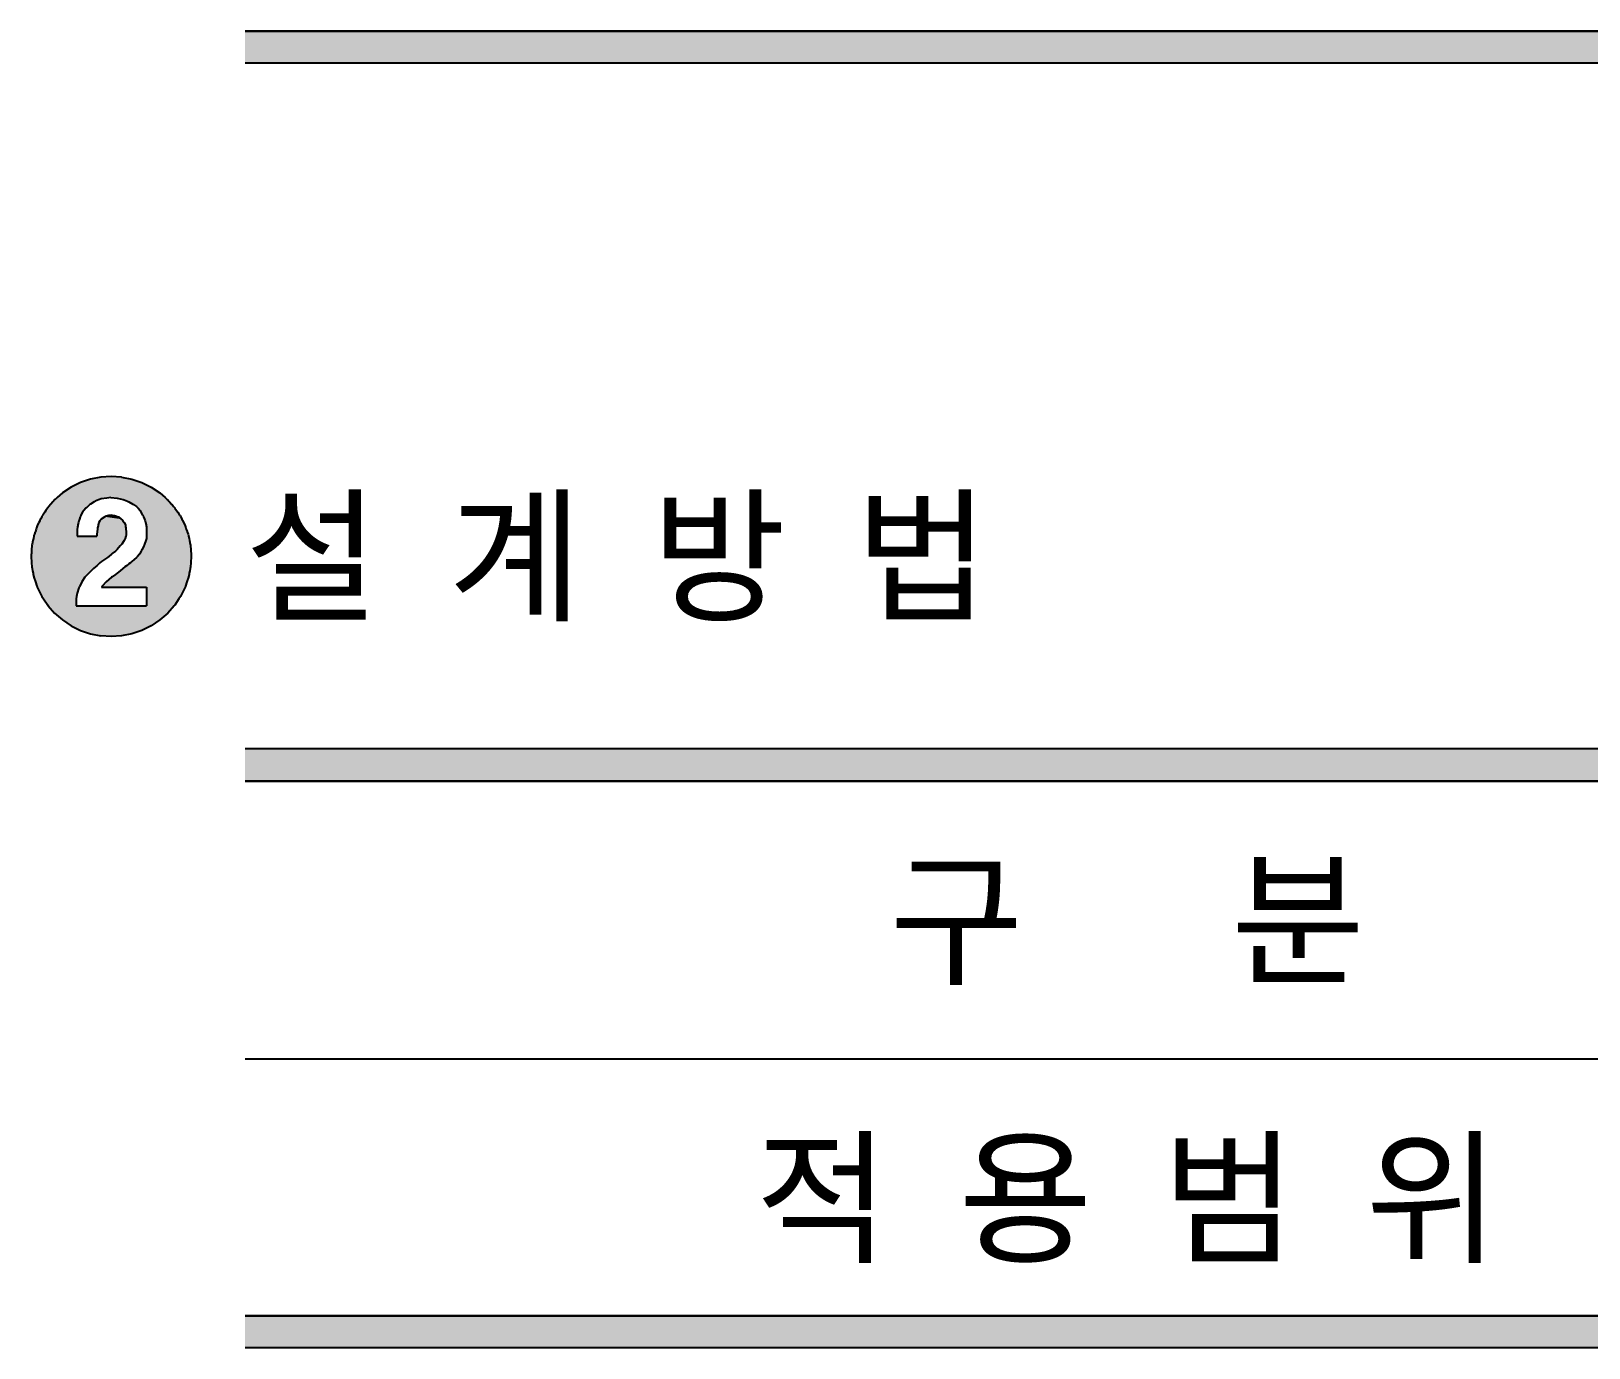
# Model space of a CAD drawing. Extents: x 2558 to 85222, y -662 to 28852.
# Drawn here: x 3446 to 7425, y 20330 to 23694 of the extents above; entities that cross this region are included whole.
import ezdxf
from ezdxf.enums import TextEntityAlignment as Align

# ---------------------------------------------------------------- set-up
doc = ezdxf.new("R2010")
doc.units = 0
doc.header["$MEASUREMENT"] = 0
doc.layers.get('0').update_dxf_attribs({"linetype": 'CONTINUOUS'})
doc.layers.get('DEFPOINTS').update_dxf_attribs({"linetype": 'CONTINUOUS'})
doc.layers.add('DLINE', color=1, linetype='CONTINUOUS')
doc.layers.add('TEXT', color=7, linetype='CONTINUOUS')
doc.styles.add('TEXT', font='DotumChe.ttf')

# ---------------------------------------------------------------- blocks, each defined once
blk = doc.blocks.new('RCSTD1_DESIGN')
for p, q in [((17196.435692, 17344.416332), (618.369406, 17344.416332)), ((17196.435692, 17262.44859), (618.369406, 17262.44859))]:
    blk.add_line(p, q)
at = {"color": 1}
for points in [[(618.369406, 17344.416332), (618.369406, 17262.44859), (17196.435692, 17344.416332), (17196.435692, 17262.44859)], [(618.369406, 15510.615998), (618.369406, 15428.648256), (17196.435692, 15510.615998), (17196.435692, 15428.648256)], [(618.369406, 14062.519224), (618.369406, 13980.551482), (17196.435692, 14062.519224), (17196.435692, 13980.551482)]]:
    blk.add_solid(points, dxfattribs=at)
at = {"layer": 'DEFPOINTS'}
for p, q in [((618.369406, 17344.416332), (17196.435692, 17344.416332)), ((17196.435692, 17262.44859), (618.369406, 17262.44859))]:
    blk.add_line(p, q, dxfattribs=at)
at = {"layer": 'DLINE', "color": 1, "linetype": 'CONTINUOUS'}
for p, q in [((223.499575, 16199.967674), (198.167591, 16191.368624)), ((249.737242, 16205.18667), (223.499575, 16199.967674)), ((276.431658, 16206.936315), (249.737242, 16205.18667)), ((303.126075, 16205.18667), (276.431658, 16206.936315)), ((303.126075, 16205.18667), (329.363742, 16199.967674)), ((329.363742, 16199.967674), (354.695726, 16191.368624)), ((151.931506, 16164.674208), (138.257101, 16152.682077)), ((174.174726, 16179.536652), (151.931506, 16164.674208)), ((198.167591, 16191.368624), (174.174726, 16179.536652)), ((354.695726, 16191.368624), (378.688591, 16179.536652)), ((378.688591, 16179.536652), (400.931811, 16164.674208)), ((400.931811, 16164.674208), (414.606216, 16152.682077)), ((109.5512, 16119.995262), (106.572932, 16115.53797)), ((113.522223, 16125.93832), (109.5512, 16119.995262)), ((114.1799, 16126.922603), (113.522223, 16125.93832)), ((117.225648, 16130.395612), (114.1799, 16126.922603)), ((121.134589, 16134.852905), (117.225648, 16130.395612)), ((122.437569, 16136.33867), (121.134589, 16134.852905)), ((127.649491, 16142.281727), (122.437569, 16136.33867)), ((128.952471, 16143.767491), (127.649491, 16142.281727)), ((131.818517, 16147.035591), (128.952471, 16143.767491)), ((133.174532, 16148.224784), (131.818517, 16147.035591)), ((134.868722, 16149.710548), (133.174532, 16148.224784)), ((136.562911, 16151.196312), (134.868722, 16149.710548)), ((138.257101, 16152.682077), (136.562911, 16151.196312)), ((206.706864, 16119.995262), (202.886327, 16115.53797)), ((211.800912, 16125.93832), (206.706864, 16119.995262)), ((212.949243, 16126.922603), (211.800912, 16125.93832)), ((217.001087, 16130.395612), (212.949243, 16126.922603)), ((222.201262, 16134.852905), (217.001087, 16130.395612)), ((223.687027, 16136.33867), (222.201262, 16134.852905)), ((233.195918, 16142.281727), (223.687027, 16136.33867)), ((235.573141, 16143.767491), (233.195918, 16142.281727)), ((243.74339, 16147.035591), (235.573141, 16143.767491)), ((246.716373, 16148.224784), (243.74339, 16147.035591)), ((250.430784, 16149.710548), (246.716373, 16148.224784)), ((265.288426, 16151.196312), (250.430784, 16149.710548)), ((275.688776, 16152.682077), (265.288426, 16151.196312)), ((275.688776, 16152.682077), (292.032183, 16151.196312)), ((292.032183, 16151.196312), (299.461005, 16149.710548)), ((299.461005, 16149.710548), (306.889826, 16148.224784)), ((306.889826, 16148.224784), (309.862809, 16147.035591)), ((309.862809, 16147.035591), (318.033058, 16143.767491)), ((318.033058, 16143.767491), (321.747469, 16142.281727)), ((321.747469, 16142.281727), (331.25636, 16136.33867)), ((331.25636, 16136.33867), (333.633583, 16134.852905)), ((333.633583, 16134.852905), (341.062404, 16130.395612)), ((341.062404, 16130.395612), (344.03927, 16126.922603)), ((344.03927, 16126.922603), (344.882941, 16125.93832)), ((344.882941, 16125.93832), (349.97699, 16119.995262)), ((349.97699, 16119.995262), (352.453264, 16115.53797)), ((414.606216, 16152.682077), (416.300406, 16151.196312)), ((416.300406, 16151.196312), (417.994595, 16149.710548)), ((417.994595, 16149.710548), (419.688785, 16148.224784)), ((419.688785, 16148.224784), (421.044799, 16147.035591)), ((421.044799, 16147.035591), (423.910846, 16143.767491)), ((423.910846, 16143.767491), (425.213826, 16142.281727)), ((425.213826, 16142.281727), (430.425747, 16136.33867)), ((430.425747, 16136.33867), (431.728728, 16134.852905)), ((431.728728, 16134.852905), (435.637669, 16130.395612)), ((435.637669, 16130.395612), (438.683417, 16126.922603)), ((438.683417, 16126.922603), (439.341093, 16125.93832)), ((439.341093, 16125.93832), (443.312117, 16119.995262)), ((443.312117, 16119.995262), (446.290385, 16115.53797)), ((86.707233, 16078.393863), (85.698535, 16075.422334)), ((87.485484, 16080.686518), (86.707233, 16078.393863)), ((88.552966, 16082.851156), (87.485484, 16080.686518)), ((91.483757, 16088.794213), (88.552966, 16082.851156)), ((93.681851, 16093.251506), (91.483757, 16088.794213)), ((94.414548, 16094.73727), (93.681851, 16093.251506)), ((95.879944, 16097.708798), (94.414548, 16094.73727)), ((98.810736, 16103.651855), (95.879944, 16097.708798)), ((99.317456, 16104.679382), (98.810736, 16103.651855)), ((99.62364, 16105.13762), (99.317456, 16104.679382)), ((100.616396, 16106.623384), (99.62364, 16105.13762)), ((101.609152, 16108.109148), (100.616396, 16106.623384)), ((106.572932, 16115.53797), (101.609152, 16108.109148)), ((190.595004, 16078.393863), (190.054726, 16075.422334)), ((191.011851, 16080.686518), (190.595004, 16078.393863)), ((191.405421, 16082.851156), (191.011851, 16080.686518)), ((192.485977, 16088.794213), (191.405421, 16082.851156)), ((193.823165, 16093.251506), (192.485977, 16088.794213)), ((194.268894, 16094.73727), (193.823165, 16093.251506)), ((195.160353, 16097.708798), (194.268894, 16094.73727)), ((196.94327, 16103.651855), (195.160353, 16097.708798)), ((197.457033, 16104.679382), (196.94327, 16103.651855)), ((197.686152, 16105.13762), (197.457033, 16104.679382)), ((198.429034, 16106.623384), (197.686152, 16105.13762)), ((199.171916, 16108.109148), (198.429034, 16106.623384)), ((202.886327, 16115.53797), (199.171916, 16108.109148)), ((242.176538, 16078.393863), (241.516198, 16075.422334)), ((242.686016, 16080.686518), (242.176538, 16078.393863)), ((243.167047, 16082.851156), (242.686016, 16080.686518)), ((244.487727, 16088.794213), (243.167047, 16082.851156)), ((247.459255, 16093.251506), (244.487727, 16088.794213)), ((248.449765, 16094.73727), (247.459255, 16093.251506)), ((250.430784, 16097.708798), (248.449765, 16094.73727)), ((259.939675, 16103.651855), (250.430784, 16097.708798)), ((261.583718, 16104.679382), (259.939675, 16103.651855)), ((262.316898, 16105.13762), (261.583718, 16104.679382)), ((269.745719, 16106.623384), (262.316898, 16105.13762)), ((277.174541, 16108.109148), (269.745719, 16106.623384)), ((277.174541, 16108.109148), (280.146069, 16108.109148)), ((280.146069, 16108.109148), (285.098617, 16106.623384)), ((285.098617, 16106.623384), (290.051164, 16105.13762)), ((290.051164, 16105.13762), (291.578622, 16104.679382)), ((291.578622, 16104.679382), (295.003712, 16103.651855)), ((295.003712, 16103.651855), (301.937278, 16097.708798)), ((301.937278, 16097.708798), (305.404062, 16094.73727)), ((305.404062, 16094.73727), (306.332664, 16093.251506)), ((306.332664, 16093.251506), (309.118472, 16088.794213)), ((309.118472, 16088.794213), (312.832883, 16082.851156)), ((312.832883, 16082.851156), (313.029668, 16080.686518)), ((313.029668, 16080.686518), (313.238092, 16078.393863)), ((313.238092, 16078.393863), (313.508231, 16075.422334)), ((352.453264, 16115.53797), (356.580387, 16108.109148)), ((356.580387, 16108.109148), (357.405811, 16106.623384)), ((357.405811, 16106.623384), (358.066151, 16105.13762)), ((358.066151, 16105.13762), (358.269812, 16104.679382)), ((358.269812, 16104.679382), (358.726491, 16103.651855)), ((358.726491, 16103.651855), (361.367849, 16097.708798)), ((361.367849, 16097.708798), (362.688529, 16094.73727)), ((362.688529, 16094.73727), (363.348868, 16093.251506)), ((363.348868, 16093.251506), (364.240327, 16088.794213)), ((364.240327, 16088.794213), (365.428938, 16082.851156)), ((365.428938, 16082.851156), (365.861866, 16080.686518)), ((365.861866, 16080.686518), (366.320397, 16078.393863)), ((366.320397, 16078.393863), (366.320397, 16075.422334)), ((446.290385, 16115.53797), (451.254165, 16108.109148)), ((451.254165, 16108.109148), (452.246921, 16106.623384)), ((452.246921, 16106.623384), (453.239677, 16105.13762)), ((453.239677, 16105.13762), (453.545861, 16104.679382)), ((453.545861, 16104.679382), (454.052581, 16103.651855)), ((454.052581, 16103.651855), (456.983373, 16097.708798)), ((456.983373, 16097.708798), (458.448768, 16094.73727)), ((458.448768, 16094.73727), (459.181466, 16093.251506)), ((459.181466, 16093.251506), (461.37956, 16088.794213)), ((461.37956, 16088.794213), (464.310351, 16082.851156)), ((464.310351, 16082.851156), (465.377833, 16080.686518)), ((465.377833, 16080.686518), (466.156084, 16078.393863)), ((466.156084, 16078.393863), (467.164782, 16075.422334)), ((76.376356, 16042.73552), (74.603135, 16033.820935)), ((77.558504, 16048.678577), (76.376356, 16042.73552)), ((78.740652, 16054.621634), (77.558504, 16048.678577)), ((78.886434, 16055.354533), (78.740652, 16054.621634)), ((79.141998, 16056.107399), (78.886434, 16055.354533)), ((80.150696, 16059.078927), (79.141998, 16056.107399)), ((82.168092, 16065.021984), (80.150696, 16059.078927)), ((82.672441, 16066.507749), (82.168092, 16065.021984)), ((84.689837, 16072.450806), (82.672441, 16066.507749)), ((85.698535, 16075.422334), (84.689837, 16072.450806)), ((190.054726, 16075.422334), (189.514448, 16072.450806)), ((189.514448, 16072.450806), (189.514448, 16066.507749)), ((189.514448, 16066.507749), (189.514448, 16065.021984)), ((189.514448, 16065.021984), (189.514448, 16059.078927)), ((189.514448, 16059.078927), (189.514448, 16056.107399)), ((189.514448, 16056.107399), (189.514448, 16055.354533)), ((189.514448, 16055.354533), (189.514448, 16054.621634)), ((189.514448, 16054.621634), (240.030434, 16054.621634)), ((240.570712, 16065.021984), (240.030434, 16059.078927)), ((240.030434, 16059.078927), (240.030434, 16056.107399)), ((240.030434, 16056.107399), (240.030434, 16055.354533)), ((240.030434, 16055.354533), (240.030434, 16054.621634)), ((240.705781, 16066.507749), (240.570712, 16065.021984)), ((241.246059, 16072.450806), (240.705781, 16066.507749)), ((241.516198, 16075.422334), (241.246059, 16072.450806)), ((309.861355, 16042.73552), (303.175415, 16033.820935)), ((311.842374, 16048.678577), (309.861355, 16042.73552)), ((313.823393, 16054.621634), (311.842374, 16048.678577)), ((313.508231, 16075.422334), (313.77837, 16072.450806)), ((313.77837, 16072.450806), (314.318647, 16066.507749)), ((314.067692, 16055.354533), (313.823393, 16054.621634)), ((314.318647, 16056.107399), (314.067692, 16055.354533)), ((314.318647, 16066.507749), (314.318647, 16065.021984)), ((314.318647, 16065.021984), (314.318647, 16059.078927)), ((314.318647, 16059.078927), (314.318647, 16056.107399)), ((364.53748, 16042.73552), (361.863104, 16033.820935)), ((366.320397, 16048.678577), (364.53748, 16042.73552)), ((366.320397, 16075.422334), (366.320397, 16072.450806)), ((366.320397, 16072.450806), (366.320397, 16066.507749)), ((366.320397, 16066.507749), (366.320397, 16065.021984)), ((366.320397, 16065.021984), (366.320397, 16059.078927)), ((366.320397, 16059.078927), (366.320397, 16056.107399)), ((366.320397, 16056.107399), (366.320397, 16055.354533)), ((366.320397, 16055.354533), (366.320397, 16054.621634)), ((366.320397, 16054.621634), (366.320397, 16048.678577)), ((467.164782, 16075.422334), (468.17348, 16072.450806)), ((468.17348, 16072.450806), (470.190876, 16066.507749)), ((470.190876, 16066.507749), (470.695225, 16065.021984)), ((470.695225, 16065.021984), (472.712621, 16059.078927)), ((472.712621, 16059.078927), (473.721319, 16056.107399)), ((473.721319, 16056.107399), (473.976883, 16055.354533)), ((473.976883, 16055.354533), (474.122665, 16054.621634)), ((474.122665, 16054.621634), (475.304813, 16048.678577)), ((475.304813, 16048.678577), (476.48696, 16042.73552)), ((476.48696, 16042.73552), (478.260182, 16033.820935)), ((72.320262, 16008.562942), (71.917793, 16002.42245)), ((71.917793, 16002.42245), (72.099617, 15999.648356)), ((72.099617, 15999.648356), (72.781292, 15989.248006)), ((72.417644, 16010.048706), (72.320262, 16008.562942)), ((72.807173, 16015.991763), (72.417644, 16010.048706)), ((72.904555, 16017.477528), (72.807173, 16015.991763)), ((73.099319, 16020.449056), (72.904555, 16017.477528)), ((73.667438, 16029.116866), (73.099319, 16020.449056)), ((74.012061, 16030.849406), (73.667438, 16029.116866)), ((74.603135, 16033.820935), (74.012061, 16030.849406)), ((266.774191, 15999.648356), (251.751463, 15989.248006)), ((269.944583, 16002.42245), (266.774191, 15999.648356)), ((276.962289, 16008.562942), (269.944583, 16002.42245)), ((278.660305, 16010.048706), (276.962289, 16008.562942)), ((287.57489, 16015.991763), (278.660305, 16010.048706)), ((289.060655, 16017.477528), (287.57489, 16015.991763)), ((291.702013, 16020.449056), (289.060655, 16017.477528)), ((299.406733, 16029.116866), (291.702013, 16020.449056)), ((300.946769, 16030.849406), (299.406733, 16029.116866)), ((303.175415, 16033.820935), (300.946769, 16030.849406)), ((341.062404, 15999.648356), (329.17629, 15989.248006)), ((343.374149, 16002.42245), (341.062404, 15999.648356)), ((348.491226, 16008.562942), (343.374149, 16002.42245)), ((349.419828, 16010.048706), (348.491226, 16008.562942)), ((353.134239, 16015.991763), (349.419828, 16010.048706)), ((354.062842, 16017.477528), (353.134239, 16015.991763)), ((355.920047, 16020.449056), (354.062842, 16017.477528)), ((359.772407, 16029.116866), (355.920047, 16020.449056)), ((360.542425, 16030.849406), (359.772407, 16029.116866)), ((361.863104, 16033.820935), (360.542425, 16030.849406)), ((478.260182, 16033.820935), (478.851256, 16030.849406)), ((478.851256, 16030.849406), (479.195879, 16029.116866)), ((479.195879, 16029.116866), (479.763997, 16020.449056)), ((479.763997, 16020.449056), (479.958762, 16017.477528)), ((479.958762, 16017.477528), (480.056144, 16015.991763)), ((480.056144, 16015.991763), (480.445672, 16010.048706)), ((480.7637, 15999.648356), (480.082025, 15989.248006)), ((480.445672, 16010.048706), (480.543055, 16008.562942)), ((480.543055, 16008.562942), (480.945524, 16002.42245)), ((480.945524, 16002.42245), (480.7637, 15999.648356)), ((72.781292, 15989.248006), (72.976056, 15986.276478)), ((72.976056, 15986.276478), (73.17082, 15983.304949)), ((73.17082, 15983.304949), (73.462967, 15978.847656)), ((73.462967, 15978.847656), (73.657731, 15975.876128)), ((73.657731, 15975.876128), (73.667438, 15975.728034)), ((73.667438, 15975.728034), (74.524591, 15971.418835)), ((74.524591, 15971.418835), (75.706738, 15965.475778)), ((75.706738, 15965.475778), (76.888886, 15959.532721)), ((76.888886, 15959.532721), (77.479959, 15956.561192)), ((219.229734, 15959.532721), (216.258205, 15956.561192)), ((225.172791, 15965.475778), (219.229734, 15959.532721)), ((231.115848, 15971.418835), (225.172791, 15965.475778)), ((235.963696, 15975.728034), (231.115848, 15971.418835)), ((236.130302, 15975.876128), (235.963696, 15975.728034)), ((239.473272, 15978.847656), (236.130302, 15975.876128)), ((244.487727, 15983.304949), (239.473272, 15978.847656)), ((247.459255, 15986.276478), (244.487727, 15983.304949)), ((251.751463, 15989.248006), (247.459255, 15986.276478)), ((291.536929, 15959.532721), (287.57489, 15956.561192)), ((299.461005, 15965.475778), (291.536929, 15959.532721)), ((306.25307, 15971.418835), (299.461005, 15965.475778)), ((311.177868, 15975.728034), (306.25307, 15971.418835)), ((311.347119, 15975.876128), (311.177868, 15975.728034)), ((315.804412, 15978.847656), (311.347119, 15975.876128)), ((321.535217, 15983.304949), (315.804412, 15978.847656)), ((325.355753, 15986.276478), (321.535217, 15983.304949)), ((329.17629, 15989.248006), (325.355753, 15986.276478)), ((475.974431, 15959.532721), (475.383357, 15956.561192)), ((477.156579, 15965.475778), (475.974431, 15959.532721)), ((478.338726, 15971.418835), (477.156579, 15965.475778)), ((479.195879, 15975.728034), (478.338726, 15971.418835)), ((479.205586, 15975.876128), (479.195879, 15975.728034)), ((479.40035, 15978.847656), (479.205586, 15975.876128)), ((479.692497, 15983.304949), (479.40035, 15978.847656)), ((479.887261, 15986.276478), (479.692497, 15983.304949)), ((480.082025, 15989.248006), (479.887261, 15986.276478)), ((77.479959, 15956.561192), (78.662107, 15950.618135)), ((78.662107, 15950.618135), (78.886434, 15949.490366)), ((78.886434, 15949.490366), (79.007957, 15949.132371)), ((79.007957, 15949.132371), (83.042749, 15937.246257)), ((83.042749, 15937.246257), (86.573192, 15926.845907)), ((86.573192, 15926.845907), (87.077541, 15925.360143)), ((87.077541, 15925.360143), (87.485484, 15924.158382)), ((87.485484, 15924.158382), (87.625539, 15923.874378)), ((87.625539, 15923.874378), (88.358237, 15922.388614)), ((88.358237, 15922.388614), (94.952518, 15909.016735)), ((193.971741, 15922.388614), (189.514448, 15909.016735)), ((194.714623, 15923.874378), (193.971741, 15922.388614)), ((194.856625, 15924.158382), (194.714623, 15923.874378)), ((195.457505, 15925.360143), (194.856625, 15924.158382)), ((196.200388, 15926.845907), (195.457505, 15925.360143)), ((201.400563, 15937.246257), (196.200388, 15926.845907)), ((208.829384, 15949.132371), (201.400563, 15937.246257)), ((209.187379, 15949.490366), (208.829384, 15949.132371)), ((210.315148, 15950.618135), (209.187379, 15949.490366)), ((216.258205, 15956.561192), (210.315148, 15950.618135)), ((252.05855, 15924.158382), (251.916548, 15923.874378)), ((251.916548, 15923.874378), (366.320397, 15923.874378)), ((252.65943, 15925.360143), (252.05855, 15924.158382)), ((253.402312, 15926.845907), (252.65943, 15925.360143)), ((263.802662, 15937.246257), (253.402312, 15926.845907)), ((277.009456, 15949.132371), (263.802662, 15937.246257)), ((277.407228, 15949.490366), (277.009456, 15949.132371)), ((278.660305, 15950.618135), (277.407228, 15949.490366)), ((287.57489, 15956.561192), (278.660305, 15950.618135)), ((366.320397, 15923.874378), (366.320397, 15922.388614)), ((366.320397, 15922.388614), (366.320397, 15909.016735)), ((464.50508, 15922.388614), (457.910799, 15909.016735)), ((465.237778, 15923.874378), (464.50508, 15922.388614)), ((465.377833, 15924.158382), (465.237778, 15923.874378)), ((465.785775, 15925.360143), (465.377833, 15924.158382)), ((466.290124, 15926.845907), (465.785775, 15925.360143)), ((469.820568, 15937.246257), (466.290124, 15926.845907)), ((473.85536, 15949.132371), (469.820568, 15937.246257)), ((473.976883, 15949.490366), (473.85536, 15949.132371)), ((474.20121, 15950.618135), (473.976883, 15949.490366)), ((475.383357, 15956.561192), (474.20121, 15950.618135)), ((94.952518, 15909.016735), (99.317456, 15900.165517)), ((99.317456, 15900.165517), (103.33082, 15894.159093)), ((103.33082, 15894.159093), (114.1799, 15877.922297)), ((114.1799, 15877.922297), (115.576376, 15876.329921)), ((187.744205, 15900.165517), (186.54292, 15894.159093)), ((186.54292, 15894.159093), (186.54292, 15877.922297)), ((186.54292, 15877.922297), (186.54292, 15876.329921)), ((189.514448, 15909.016735), (187.744205, 15900.165517)), ((366.320397, 15909.016735), (366.320397, 15900.165517)), ((366.320397, 15900.165517), (366.320397, 15894.159093)), ((366.320397, 15894.159093), (366.320397, 15877.922297)), ((366.320397, 15877.922297), (366.320397, 15876.329921)), ((438.683417, 15877.922297), (437.286941, 15876.329921)), ((449.532497, 15894.159093), (438.683417, 15877.922297)), ((453.545861, 15900.165517), (449.532497, 15894.159093)), ((457.910799, 15909.016735), (453.545861, 15900.165517)), ((115.576376, 15876.329921), (131.818517, 15857.809309)), ((131.818517, 15857.809309), (151.931506, 15840.170692)), ((151.931506, 15840.170692), (174.174726, 15825.308247)), ((186.54292, 15876.329921), (366.320397, 15876.329921)), ((400.931811, 15840.170692), (378.688591, 15825.308247)), ((421.044799, 15857.809309), (400.931811, 15840.170692)), ((437.286941, 15876.329921), (421.044799, 15857.809309)), ((174.174726, 15825.308247), (198.167591, 15813.476275)), ((198.167591, 15813.476275), (223.499575, 15804.877225)), ((223.499575, 15804.877225), (249.737242, 15799.658229)), ((276.431658, 15797.908584), (249.737242, 15799.658229)), ((303.126075, 15799.658229), (276.431658, 15797.908584)), ((329.363742, 15804.877225), (303.126075, 15799.658229)), ((354.695726, 15813.476275), (329.363742, 15804.877225)), ((378.688591, 15825.308247), (354.695726, 15813.476275))]:
    blk.add_line(p, q, dxfattribs=at)
at = {"layer": 'DLINE', "color": 7, "linetype": 'CONTINUOUS'}
for p, q in [((17196.435692, 15510.615998), (618.369406, 15510.615998)), ((17196.435692, 15510.615998), (618.369406, 15510.615998)), ((618.369406, 15428.648256), (17196.435692, 15428.648256)), ((17196.435692, 15428.648256), (618.369406, 15428.648256)), ((17196.435692, 14718.261159), (618.369406, 14718.261159)), ((618.369406, 14062.519224), (17196.435692, 14062.519224)), ((17196.435692, 14062.519224), (618.369406, 14062.519224)), ((17196.435692, 13980.551482), (618.369406, 13980.551482)), ((17196.435692, 13980.551482), (618.369406, 13980.551482))]:
    blk.add_line(p, q, dxfattribs=at)
at = {"layer": 'DLINE', "color": 1, "linetype": 'CONTINUOUS'}
for points in [[(223.499575, 16199.967674), (198.167591, 16191.368624), (354.695726, 16191.368624)], [(249.737242, 16205.18667), (223.499575, 16199.967674), (329.363742, 16199.967674)], [(276.431658, 16206.936315), (249.737242, 16205.18667), (303.126075, 16205.18667)], [(151.931506, 16164.674208), (138.257101, 16152.682077), (414.606216, 16152.682077)], [(174.174726, 16179.536652), (151.931506, 16164.674208), (400.931811, 16164.674208)], [(198.167591, 16191.368624), (174.174726, 16179.536652), (378.688591, 16179.536652)], [(109.5512, 16119.995262), (106.572932, 16115.53797), (202.886327, 16115.53797)], [(113.522223, 16125.93832), (109.5512, 16119.995262), (206.706864, 16119.995262)], [(114.1799, 16126.922603), (113.522223, 16125.93832), (211.800912, 16125.93832)], [(117.225648, 16130.395612), (114.1799, 16126.922603), (212.949243, 16126.922603)], [(121.134589, 16134.852905), (117.225648, 16130.395612), (217.001087, 16130.395612)], [(122.437569, 16136.33867), (121.134589, 16134.852905), (222.201262, 16134.852905)], [(127.649491, 16142.281727), (122.437569, 16136.33867), (223.687027, 16136.33867)], [(128.952471, 16143.767491), (127.649491, 16142.281727), (233.195918, 16142.281727)], [(131.818517, 16147.035591), (128.952471, 16143.767491), (235.573141, 16143.767491)], [(133.174532, 16148.224784), (131.818517, 16147.035591), (243.74339, 16147.035591)], [(134.868722, 16149.710548), (133.174532, 16148.224784), (246.716373, 16148.224784)], [(136.562911, 16151.196312), (134.868722, 16149.710548), (250.430784, 16149.710548)], [(138.257101, 16152.682077), (136.562911, 16151.196312), (265.288426, 16151.196312)], [(275.688776, 16152.682077), (292.032183, 16151.196312), (416.300406, 16151.196312)], [(292.032183, 16151.196312), (299.461005, 16149.710548), (417.994595, 16149.710548)], [(299.461005, 16149.710548), (306.889826, 16148.224784), (419.688785, 16148.224784)], [(306.889826, 16148.224784), (309.862809, 16147.035591), (421.044799, 16147.035591)], [(309.862809, 16147.035591), (318.033058, 16143.767491), (423.910846, 16143.767491)], [(318.033058, 16143.767491), (321.747469, 16142.281727), (425.213826, 16142.281727)], [(321.747469, 16142.281727), (331.25636, 16136.33867), (430.425747, 16136.33867)], [(331.25636, 16136.33867), (333.633583, 16134.852905), (431.728728, 16134.852905)], [(333.633583, 16134.852905), (341.062404, 16130.395612), (435.637669, 16130.395612)], [(341.062404, 16130.395612), (344.03927, 16126.922603), (438.683417, 16126.922603)], [(344.03927, 16126.922603), (344.882941, 16125.93832), (439.341093, 16125.93832)], [(344.882941, 16125.93832), (349.97699, 16119.995262), (443.312117, 16119.995262)], [(349.97699, 16119.995262), (352.453264, 16115.53797), (446.290385, 16115.53797)], [(86.707233, 16078.393863), (85.698535, 16075.422334), (190.054726, 16075.422334)], [(87.485484, 16080.686518), (86.707233, 16078.393863), (190.595004, 16078.393863)], [(88.552966, 16082.851156), (87.485484, 16080.686518), (191.011851, 16080.686518)], [(91.483757, 16088.794213), (88.552966, 16082.851156), (191.405421, 16082.851156)], [(93.681851, 16093.251506), (91.483757, 16088.794213), (192.485977, 16088.794213)], [(94.414548, 16094.73727), (93.681851, 16093.251506), (193.823165, 16093.251506)], [(95.879944, 16097.708798), (94.414548, 16094.73727), (194.268894, 16094.73727)], [(98.810736, 16103.651855), (95.879944, 16097.708798), (195.160353, 16097.708798)], [(99.317456, 16104.679382), (98.810736, 16103.651855), (196.94327, 16103.651855)], [(99.62364, 16105.13762), (99.317456, 16104.679382), (197.457033, 16104.679382)], [(100.616396, 16106.623384), (99.62364, 16105.13762), (197.686152, 16105.13762)], [(101.609152, 16108.109148), (100.616396, 16106.623384), (198.429034, 16106.623384)], [(106.572932, 16115.53797), (101.609152, 16108.109148), (199.171916, 16108.109148)], [(242.176538, 16078.393863), (241.516198, 16075.422334), (313.508231, 16075.422334)], [(242.686016, 16080.686518), (242.176538, 16078.393863), (313.238092, 16078.393863)], [(243.167047, 16082.851156), (242.686016, 16080.686518), (313.029668, 16080.686518)], [(244.487727, 16088.794213), (243.167047, 16082.851156), (312.832883, 16082.851156)], [(247.459255, 16093.251506), (244.487727, 16088.794213), (309.118472, 16088.794213)], [(248.449765, 16094.73727), (247.459255, 16093.251506), (306.332664, 16093.251506)], [(250.430784, 16097.708798), (248.449765, 16094.73727), (305.404062, 16094.73727)], [(259.939675, 16103.651855), (250.430784, 16097.708798), (301.937278, 16097.708798)], [(261.583718, 16104.679382), (259.939675, 16103.651855), (295.003712, 16103.651855)], [(262.316898, 16105.13762), (261.583718, 16104.679382), (291.578622, 16104.679382)], [(269.745719, 16106.623384), (262.316898, 16105.13762), (290.051164, 16105.13762)], [(277.174541, 16108.109148), (269.745719, 16106.623384), (285.098617, 16106.623384)], [(277.174541, 16108.109148), (277.174541, 16108.109148), (280.146069, 16108.109148)], [(352.453264, 16115.53797), (356.580387, 16108.109148), (451.254165, 16108.109148)], [(356.580387, 16108.109148), (357.405811, 16106.623384), (452.246921, 16106.623384)], [(357.405811, 16106.623384), (358.066151, 16105.13762), (453.239677, 16105.13762)], [(358.066151, 16105.13762), (358.269812, 16104.679382), (453.545861, 16104.679382)], [(358.269812, 16104.679382), (358.726491, 16103.651855), (454.052581, 16103.651855)], [(358.726491, 16103.651855), (361.367849, 16097.708798), (456.983373, 16097.708798)], [(361.367849, 16097.708798), (362.688529, 16094.73727), (458.448768, 16094.73727)], [(362.688529, 16094.73727), (363.348868, 16093.251506), (459.181466, 16093.251506)], [(363.348868, 16093.251506), (364.240327, 16088.794213), (461.37956, 16088.794213)], [(364.240327, 16088.794213), (365.428938, 16082.851156), (464.310351, 16082.851156)], [(365.428938, 16082.851156), (365.861866, 16080.686518), (465.377833, 16080.686518)], [(365.861866, 16080.686518), (366.320397, 16078.393863), (466.156084, 16078.393863)], [(366.320397, 16078.393863), (366.320397, 16075.422334), (467.164782, 16075.422334)], [(76.376356, 16042.73552), (74.603135, 16033.820935), (303.175415, 16033.820935)], [(77.558504, 16048.678577), (76.376356, 16042.73552), (309.861355, 16042.73552)], [(78.740652, 16054.621634), (77.558504, 16048.678577), (311.842374, 16048.678577)], [(78.886434, 16055.354533), (78.740652, 16054.621634), (189.514448, 16054.621634)], [(79.141998, 16056.107399), (78.886434, 16055.354533), (189.514448, 16055.354533)], [(80.150696, 16059.078927), (79.141998, 16056.107399), (189.514448, 16056.107399)], [(82.168092, 16065.021984), (80.150696, 16059.078927), (189.514448, 16059.078927)], [(82.672441, 16066.507749), (82.168092, 16065.021984), (189.514448, 16065.021984)], [(84.689837, 16072.450806), (82.672441, 16066.507749), (189.514448, 16066.507749)], [(85.698535, 16075.422334), (84.689837, 16072.450806), (189.514448, 16072.450806)], [(189.514448, 16054.621634), (189.514448, 16054.621634), (240.030434, 16054.621634)], [(240.570712, 16065.021984), (240.030434, 16059.078927), (314.318647, 16059.078927)], [(240.030434, 16059.078927), (240.030434, 16056.107399), (314.318647, 16056.107399)], [(240.030434, 16056.107399), (240.030434, 16055.354533), (314.067692, 16055.354533)], [(240.030434, 16055.354533), (240.030434, 16054.621634), (313.823393, 16054.621634)], [(240.705781, 16066.507749), (240.570712, 16065.021984), (314.318647, 16065.021984)], [(241.246059, 16072.450806), (240.705781, 16066.507749), (314.318647, 16066.507749)], [(241.516198, 16075.422334), (241.246059, 16072.450806), (313.77837, 16072.450806)], [(364.53748, 16042.73552), (361.863104, 16033.820935), (478.260182, 16033.820935)], [(366.320397, 16048.678577), (364.53748, 16042.73552), (476.48696, 16042.73552)], [(366.320397, 16075.422334), (366.320397, 16072.450806), (468.17348, 16072.450806)], [(366.320397, 16072.450806), (366.320397, 16066.507749), (470.190876, 16066.507749)], [(366.320397, 16066.507749), (366.320397, 16065.021984), (470.695225, 16065.021984)], [(366.320397, 16065.021984), (366.320397, 16059.078927), (472.712621, 16059.078927)], [(366.320397, 16059.078927), (366.320397, 16056.107399), (473.721319, 16056.107399)], [(366.320397, 16056.107399), (366.320397, 16055.354533), (473.976883, 16055.354533)], [(366.320397, 16055.354533), (366.320397, 16054.621634), (474.122665, 16054.621634)], [(366.320397, 16054.621634), (366.320397, 16048.678577), (475.304813, 16048.678577)], [(72.320262, 16008.562942), (71.917793, 16002.42245), (269.944583, 16002.42245)], [(71.917793, 16002.42245), (72.099617, 15999.648356), (266.774191, 15999.648356)], [(72.099617, 15999.648356), (72.781292, 15989.248006), (251.751463, 15989.248006)], [(72.417644, 16010.048706), (72.320262, 16008.562942), (276.962289, 16008.562942)], [(72.807173, 16015.991763), (72.417644, 16010.048706), (278.660305, 16010.048706)], [(72.904555, 16017.477528), (72.807173, 16015.991763), (287.57489, 16015.991763)], [(73.099319, 16020.449056), (72.904555, 16017.477528), (289.060655, 16017.477528)], [(73.667438, 16029.116866), (73.099319, 16020.449056), (291.702013, 16020.449056)], [(74.012061, 16030.849406), (73.667438, 16029.116866), (299.406733, 16029.116866)], [(74.603135, 16033.820935), (74.012061, 16030.849406), (300.946769, 16030.849406)], [(341.062404, 15999.648356), (329.17629, 15989.248006), (480.082025, 15989.248006)], [(343.374149, 16002.42245), (341.062404, 15999.648356), (480.7637, 15999.648356)], [(348.491226, 16008.562942), (343.374149, 16002.42245), (480.945524, 16002.42245)], [(349.419828, 16010.048706), (348.491226, 16008.562942), (480.543055, 16008.562942)], [(353.134239, 16015.991763), (349.419828, 16010.048706), (480.445672, 16010.048706)], [(354.062842, 16017.477528), (353.134239, 16015.991763), (480.056144, 16015.991763)], [(355.920047, 16020.449056), (354.062842, 16017.477528), (479.958762, 16017.477528)], [(359.772407, 16029.116866), (355.920047, 16020.449056), (479.763997, 16020.449056)], [(360.542425, 16030.849406), (359.772407, 16029.116866), (479.195879, 16029.116866)], [(361.863104, 16033.820935), (360.542425, 16030.849406), (478.851256, 16030.849406)], [(72.781292, 15989.248006), (72.976056, 15986.276478), (247.459255, 15986.276478)], [(72.976056, 15986.276478), (73.17082, 15983.304949), (244.487727, 15983.304949)], [(73.17082, 15983.304949), (73.462967, 15978.847656), (239.473272, 15978.847656)], [(73.462967, 15978.847656), (73.657731, 15975.876128), (236.130302, 15975.876128)], [(73.657731, 15975.876128), (73.667438, 15975.728034), (235.963696, 15975.728034)], [(73.667438, 15975.728034), (74.524591, 15971.418835), (231.115848, 15971.418835)], [(74.524591, 15971.418835), (75.706738, 15965.475778), (225.172791, 15965.475778)], [(75.706738, 15965.475778), (76.888886, 15959.532721), (219.229734, 15959.532721)], [(76.888886, 15959.532721), (77.479959, 15956.561192), (216.258205, 15956.561192)], [(291.536929, 15959.532721), (287.57489, 15956.561192), (475.383357, 15956.561192)], [(299.461005, 15965.475778), (291.536929, 15959.532721), (475.974431, 15959.532721)], [(306.25307, 15971.418835), (299.461005, 15965.475778), (477.156579, 15965.475778)], [(311.177868, 15975.728034), (306.25307, 15971.418835), (478.338726, 15971.418835)], [(311.347119, 15975.876128), (311.177868, 15975.728034), (479.195879, 15975.728034)], [(315.804412, 15978.847656), (311.347119, 15975.876128), (479.205586, 15975.876128)], [(321.535217, 15983.304949), (315.804412, 15978.847656), (479.40035, 15978.847656)], [(325.355753, 15986.276478), (321.535217, 15983.304949), (479.692497, 15983.304949)], [(329.17629, 15989.248006), (325.355753, 15986.276478), (479.887261, 15986.276478)], [(77.479959, 15956.561192), (78.662107, 15950.618135), (210.315148, 15950.618135)], [(78.662107, 15950.618135), (78.886434, 15949.490366), (209.187379, 15949.490366)], [(78.886434, 15949.490366), (79.007957, 15949.132371), (208.829384, 15949.132371)], [(79.007957, 15949.132371), (83.042749, 15937.246257), (201.400563, 15937.246257)], [(83.042749, 15937.246257), (86.573192, 15926.845907), (196.200388, 15926.845907)], [(86.573192, 15926.845907), (87.077541, 15925.360143), (195.457505, 15925.360143)], [(87.077541, 15925.360143), (87.485484, 15924.158382), (194.856625, 15924.158382)], [(87.485484, 15924.158382), (87.625539, 15923.874378), (194.714623, 15923.874378)], [(87.625539, 15923.874378), (88.358237, 15922.388614), (193.971741, 15922.388614)], [(88.358237, 15922.388614), (94.952518, 15909.016735), (189.514448, 15909.016735)], [(252.05855, 15924.158382), (251.916548, 15923.874378), (465.237778, 15923.874378)], [(251.916548, 15923.874378), (251.916548, 15923.874378), (366.320397, 15923.874378)], [(252.65943, 15925.360143), (252.05855, 15924.158382), (465.377833, 15924.158382)], [(253.402312, 15926.845907), (252.65943, 15925.360143), (465.785775, 15925.360143)], [(263.802662, 15937.246257), (253.402312, 15926.845907), (466.290124, 15926.845907)], [(277.009456, 15949.132371), (263.802662, 15937.246257), (469.820568, 15937.246257)], [(277.407228, 15949.490366), (277.009456, 15949.132371), (473.85536, 15949.132371)], [(278.660305, 15950.618135), (277.407228, 15949.490366), (473.976883, 15949.490366)], [(287.57489, 15956.561192), (278.660305, 15950.618135), (474.20121, 15950.618135)], [(366.320397, 15923.874378), (366.320397, 15922.388614), (464.50508, 15922.388614)], [(366.320397, 15922.388614), (366.320397, 15909.016735), (457.910799, 15909.016735)], [(94.952518, 15909.016735), (99.317456, 15900.165517), (187.744205, 15900.165517)], [(99.317456, 15900.165517), (103.33082, 15894.159093), (186.54292, 15894.159093)], [(103.33082, 15894.159093), (114.1799, 15877.922297), (186.54292, 15877.922297)], [(114.1799, 15877.922297), (115.576376, 15876.329921), (186.54292, 15876.329921)], [(366.320397, 15909.016735), (366.320397, 15900.165517), (453.545861, 15900.165517)], [(366.320397, 15900.165517), (366.320397, 15894.159093), (449.532497, 15894.159093)], [(366.320397, 15894.159093), (366.320397, 15877.922297), (438.683417, 15877.922297)], [(366.320397, 15877.922297), (366.320397, 15876.329921), (437.286941, 15876.329921)], [(115.576376, 15876.329921), (131.818517, 15857.809309), (421.044799, 15857.809309)], [(131.818517, 15857.809309), (151.931506, 15840.170692), (400.931811, 15840.170692)], [(151.931506, 15840.170692), (174.174726, 15825.308247), (378.688591, 15825.308247)], [(186.54292, 15876.329921), (186.54292, 15876.329921), (366.320397, 15876.329921)], [(174.174726, 15825.308247), (198.167591, 15813.476275), (354.695726, 15813.476275)], [(198.167591, 15813.476275), (223.499575, 15804.877225), (329.363742, 15804.877225)], [(223.499575, 15804.877225), (249.737242, 15799.658229), (303.126075, 15799.658229)]]:
    blk.add_solid(points, dxfattribs=at)
at = {"layer": 'DLINE', "color": 1, "linetype": 'CONTINUOUS', "extrusion": (0, 0, -1)}
for points in [[(-223.499575, 16199.967674), (-329.363742, 16199.967674), (-354.695726, 16191.368624)], [(-249.737242, 16205.18667), (-303.126075, 16205.18667), (-329.363742, 16199.967674)], [(-151.931506, 16164.674208), (-400.931811, 16164.674208), (-414.606216, 16152.682077)], [(-174.174726, 16179.536652), (-378.688591, 16179.536652), (-400.931811, 16164.674208)], [(-198.167591, 16191.368624), (-354.695726, 16191.368624), (-378.688591, 16179.536652)], [(-109.5512, 16119.995262), (-206.706864, 16119.995262), (-202.886327, 16115.53797)], [(-113.522223, 16125.93832), (-211.800912, 16125.93832), (-206.706864, 16119.995262)], [(-114.1799, 16126.922603), (-212.949243, 16126.922603), (-211.800912, 16125.93832)], [(-117.225648, 16130.395612), (-217.001087, 16130.395612), (-212.949243, 16126.922603)], [(-121.134589, 16134.852905), (-222.201262, 16134.852905), (-217.001087, 16130.395612)], [(-122.437569, 16136.33867), (-223.687027, 16136.33867), (-222.201262, 16134.852905)], [(-127.649491, 16142.281727), (-233.195918, 16142.281727), (-223.687027, 16136.33867)], [(-128.952471, 16143.767491), (-235.573141, 16143.767491), (-233.195918, 16142.281727)], [(-131.818517, 16147.035591), (-243.74339, 16147.035591), (-235.573141, 16143.767491)], [(-133.174532, 16148.224784), (-246.716373, 16148.224784), (-243.74339, 16147.035591)], [(-134.868722, 16149.710548), (-250.430784, 16149.710548), (-246.716373, 16148.224784)], [(-136.562911, 16151.196312), (-265.288426, 16151.196312), (-250.430784, 16149.710548)], [(-138.257101, 16152.682077), (-275.688776, 16152.682077), (-265.288426, 16151.196312)], [(-275.688776, 16152.682077), (-414.606216, 16152.682077), (-416.300406, 16151.196312)], [(-292.032183, 16151.196312), (-416.300406, 16151.196312), (-417.994595, 16149.710548)], [(-299.461005, 16149.710548), (-417.994595, 16149.710548), (-419.688785, 16148.224784)], [(-306.889826, 16148.224784), (-419.688785, 16148.224784), (-421.044799, 16147.035591)], [(-309.862809, 16147.035591), (-421.044799, 16147.035591), (-423.910846, 16143.767491)], [(-318.033058, 16143.767491), (-423.910846, 16143.767491), (-425.213826, 16142.281727)], [(-321.747469, 16142.281727), (-425.213826, 16142.281727), (-430.425747, 16136.33867)], [(-331.25636, 16136.33867), (-430.425747, 16136.33867), (-431.728728, 16134.852905)], [(-333.633583, 16134.852905), (-431.728728, 16134.852905), (-435.637669, 16130.395612)], [(-341.062404, 16130.395612), (-435.637669, 16130.395612), (-438.683417, 16126.922603)], [(-344.03927, 16126.922603), (-438.683417, 16126.922603), (-439.341093, 16125.93832)], [(-344.882941, 16125.93832), (-439.341093, 16125.93832), (-443.312117, 16119.995262)], [(-349.97699, 16119.995262), (-443.312117, 16119.995262), (-446.290385, 16115.53797)], [(-86.707233, 16078.393863), (-190.595004, 16078.393863), (-190.054726, 16075.422334)], [(-87.485484, 16080.686518), (-191.011851, 16080.686518), (-190.595004, 16078.393863)], [(-88.552966, 16082.851156), (-191.405421, 16082.851156), (-191.011851, 16080.686518)], [(-91.483757, 16088.794213), (-192.485977, 16088.794213), (-191.405421, 16082.851156)], [(-93.681851, 16093.251506), (-193.823165, 16093.251506), (-192.485977, 16088.794213)], [(-94.414548, 16094.73727), (-194.268894, 16094.73727), (-193.823165, 16093.251506)], [(-95.879944, 16097.708798), (-195.160353, 16097.708798), (-194.268894, 16094.73727)], [(-98.810736, 16103.651855), (-196.94327, 16103.651855), (-195.160353, 16097.708798)], [(-99.317456, 16104.679382), (-197.457033, 16104.679382), (-196.94327, 16103.651855)], [(-99.62364, 16105.13762), (-197.686152, 16105.13762), (-197.457033, 16104.679382)], [(-100.616396, 16106.623384), (-198.429034, 16106.623384), (-197.686152, 16105.13762)], [(-101.609152, 16108.109148), (-199.171916, 16108.109148), (-198.429034, 16106.623384)], [(-106.572932, 16115.53797), (-202.886327, 16115.53797), (-199.171916, 16108.109148)], [(-242.176538, 16078.393863), (-313.238092, 16078.393863), (-313.508231, 16075.422334)], [(-242.686016, 16080.686518), (-313.029668, 16080.686518), (-313.238092, 16078.393863)], [(-243.167047, 16082.851156), (-312.832883, 16082.851156), (-313.029668, 16080.686518)], [(-244.487727, 16088.794213), (-309.118472, 16088.794213), (-312.832883, 16082.851156)], [(-247.459255, 16093.251506), (-306.332664, 16093.251506), (-309.118472, 16088.794213)], [(-248.449765, 16094.73727), (-305.404062, 16094.73727), (-306.332664, 16093.251506)], [(-250.430784, 16097.708798), (-301.937278, 16097.708798), (-305.404062, 16094.73727)], [(-259.939675, 16103.651855), (-295.003712, 16103.651855), (-301.937278, 16097.708798)], [(-261.583718, 16104.679382), (-291.578622, 16104.679382), (-295.003712, 16103.651855)], [(-262.316898, 16105.13762), (-290.051164, 16105.13762), (-291.578622, 16104.679382)], [(-269.745719, 16106.623384), (-285.098617, 16106.623384), (-290.051164, 16105.13762)], [(-277.174541, 16108.109148), (-280.146069, 16108.109148), (-285.098617, 16106.623384)], [(-352.453264, 16115.53797), (-446.290385, 16115.53797), (-451.254165, 16108.109148)], [(-356.580387, 16108.109148), (-451.254165, 16108.109148), (-452.246921, 16106.623384)], [(-357.405811, 16106.623384), (-452.246921, 16106.623384), (-453.239677, 16105.13762)], [(-358.066151, 16105.13762), (-453.239677, 16105.13762), (-453.545861, 16104.679382)], [(-358.269812, 16104.679382), (-453.545861, 16104.679382), (-454.052581, 16103.651855)], [(-358.726491, 16103.651855), (-454.052581, 16103.651855), (-456.983373, 16097.708798)], [(-361.367849, 16097.708798), (-456.983373, 16097.708798), (-458.448768, 16094.73727)], [(-362.688529, 16094.73727), (-458.448768, 16094.73727), (-459.181466, 16093.251506)], [(-363.348868, 16093.251506), (-459.181466, 16093.251506), (-461.37956, 16088.794213)], [(-364.240327, 16088.794213), (-461.37956, 16088.794213), (-464.310351, 16082.851156)], [(-365.428938, 16082.851156), (-464.310351, 16082.851156), (-465.377833, 16080.686518)], [(-365.861866, 16080.686518), (-465.377833, 16080.686518), (-466.156084, 16078.393863)], [(-366.320397, 16078.393863), (-466.156084, 16078.393863), (-467.164782, 16075.422334)], [(-76.376356, 16042.73552), (-309.861355, 16042.73552), (-303.175415, 16033.820935)], [(-77.558504, 16048.678577), (-311.842374, 16048.678577), (-309.861355, 16042.73552)], [(-78.740652, 16054.621634), (-313.823393, 16054.621634), (-311.842374, 16048.678577)], [(-78.886434, 16055.354533), (-189.514448, 16055.354533), (-189.514448, 16054.621634)], [(-79.141998, 16056.107399), (-189.514448, 16056.107399), (-189.514448, 16055.354533)], [(-80.150696, 16059.078927), (-189.514448, 16059.078927), (-189.514448, 16056.107399)], [(-82.168092, 16065.021984), (-189.514448, 16065.021984), (-189.514448, 16059.078927)], [(-82.672441, 16066.507749), (-189.514448, 16066.507749), (-189.514448, 16065.021984)], [(-84.689837, 16072.450806), (-189.514448, 16072.450806), (-189.514448, 16066.507749)], [(-85.698535, 16075.422334), (-190.054726, 16075.422334), (-189.514448, 16072.450806)], [(-240.030434, 16059.078927), (-314.318647, 16059.078927), (-314.318647, 16056.107399)], [(-240.030434, 16056.107399), (-314.318647, 16056.107399), (-314.067692, 16055.354533)], [(-240.030434, 16055.354533), (-314.067692, 16055.354533), (-313.823393, 16054.621634)], [(-240.570712, 16065.021984), (-314.318647, 16065.021984), (-314.318647, 16059.078927)], [(-240.705781, 16066.507749), (-314.318647, 16066.507749), (-314.318647, 16065.021984)], [(-241.246059, 16072.450806), (-313.77837, 16072.450806), (-314.318647, 16066.507749)], [(-241.516198, 16075.422334), (-313.508231, 16075.422334), (-313.77837, 16072.450806)], [(-364.53748, 16042.73552), (-476.48696, 16042.73552), (-478.260182, 16033.820935)], [(-366.320397, 16075.422334), (-467.164782, 16075.422334), (-468.17348, 16072.450806)], [(-366.320397, 16072.450806), (-468.17348, 16072.450806), (-470.190876, 16066.507749)], [(-366.320397, 16066.507749), (-470.190876, 16066.507749), (-470.695225, 16065.021984)], [(-366.320397, 16065.021984), (-470.695225, 16065.021984), (-472.712621, 16059.078927)], [(-366.320397, 16059.078927), (-472.712621, 16059.078927), (-473.721319, 16056.107399)], [(-366.320397, 16056.107399), (-473.721319, 16056.107399), (-473.976883, 16055.354533)], [(-366.320397, 16055.354533), (-473.976883, 16055.354533), (-474.122665, 16054.621634)], [(-366.320397, 16054.621634), (-474.122665, 16054.621634), (-475.304813, 16048.678577)], [(-366.320397, 16048.678577), (-475.304813, 16048.678577), (-476.48696, 16042.73552)], [(-71.917793, 16002.42245), (-269.944583, 16002.42245), (-266.774191, 15999.648356)], [(-72.099617, 15999.648356), (-266.774191, 15999.648356), (-251.751463, 15989.248006)], [(-72.320262, 16008.562942), (-276.962289, 16008.562942), (-269.944583, 16002.42245)], [(-72.417644, 16010.048706), (-278.660305, 16010.048706), (-276.962289, 16008.562942)], [(-72.807173, 16015.991763), (-287.57489, 16015.991763), (-278.660305, 16010.048706)], [(-72.904555, 16017.477528), (-289.060655, 16017.477528), (-287.57489, 16015.991763)], [(-73.099319, 16020.449056), (-291.702013, 16020.449056), (-289.060655, 16017.477528)], [(-73.667438, 16029.116866), (-299.406733, 16029.116866), (-291.702013, 16020.449056)], [(-74.012061, 16030.849406), (-300.946769, 16030.849406), (-299.406733, 16029.116866)], [(-74.603135, 16033.820935), (-303.175415, 16033.820935), (-300.946769, 16030.849406)], [(-341.062404, 15999.648356), (-480.7637, 15999.648356), (-480.082025, 15989.248006)], [(-343.374149, 16002.42245), (-480.945524, 16002.42245), (-480.7637, 15999.648356)], [(-348.491226, 16008.562942), (-480.543055, 16008.562942), (-480.945524, 16002.42245)], [(-349.419828, 16010.048706), (-480.445672, 16010.048706), (-480.543055, 16008.562942)], [(-353.134239, 16015.991763), (-480.056144, 16015.991763), (-480.445672, 16010.048706)], [(-354.062842, 16017.477528), (-479.958762, 16017.477528), (-480.056144, 16015.991763)], [(-355.920047, 16020.449056), (-479.763997, 16020.449056), (-479.958762, 16017.477528)], [(-359.772407, 16029.116866), (-479.195879, 16029.116866), (-479.763997, 16020.449056)], [(-360.542425, 16030.849406), (-478.851256, 16030.849406), (-479.195879, 16029.116866)], [(-361.863104, 16033.820935), (-478.260182, 16033.820935), (-478.851256, 16030.849406)], [(-72.781292, 15989.248006), (-251.751463, 15989.248006), (-247.459255, 15986.276478)], [(-72.976056, 15986.276478), (-247.459255, 15986.276478), (-244.487727, 15983.304949)], [(-73.17082, 15983.304949), (-244.487727, 15983.304949), (-239.473272, 15978.847656)], [(-73.462967, 15978.847656), (-239.473272, 15978.847656), (-236.130302, 15975.876128)], [(-73.657731, 15975.876128), (-236.130302, 15975.876128), (-235.963696, 15975.728034)], [(-73.667438, 15975.728034), (-235.963696, 15975.728034), (-231.115848, 15971.418835)], [(-74.524591, 15971.418835), (-231.115848, 15971.418835), (-225.172791, 15965.475778)], [(-75.706738, 15965.475778), (-225.172791, 15965.475778), (-219.229734, 15959.532721)], [(-76.888886, 15959.532721), (-219.229734, 15959.532721), (-216.258205, 15956.561192)], [(-291.536929, 15959.532721), (-475.974431, 15959.532721), (-475.383357, 15956.561192)], [(-299.461005, 15965.475778), (-477.156579, 15965.475778), (-475.974431, 15959.532721)], [(-306.25307, 15971.418835), (-478.338726, 15971.418835), (-477.156579, 15965.475778)], [(-311.177868, 15975.728034), (-479.195879, 15975.728034), (-478.338726, 15971.418835)], [(-311.347119, 15975.876128), (-479.205586, 15975.876128), (-479.195879, 15975.728034)], [(-315.804412, 15978.847656), (-479.40035, 15978.847656), (-479.205586, 15975.876128)], [(-321.535217, 15983.304949), (-479.692497, 15983.304949), (-479.40035, 15978.847656)], [(-325.355753, 15986.276478), (-479.887261, 15986.276478), (-479.692497, 15983.304949)], [(-329.17629, 15989.248006), (-480.082025, 15989.248006), (-479.887261, 15986.276478)], [(-77.479959, 15956.561192), (-216.258205, 15956.561192), (-210.315148, 15950.618135)], [(-78.662107, 15950.618135), (-210.315148, 15950.618135), (-209.187379, 15949.490366)], [(-78.886434, 15949.490366), (-209.187379, 15949.490366), (-208.829384, 15949.132371)], [(-79.007957, 15949.132371), (-208.829384, 15949.132371), (-201.400563, 15937.246257)], [(-83.042749, 15937.246257), (-201.400563, 15937.246257), (-196.200388, 15926.845907)], [(-86.573192, 15926.845907), (-196.200388, 15926.845907), (-195.457505, 15925.360143)], [(-87.077541, 15925.360143), (-195.457505, 15925.360143), (-194.856625, 15924.158382)], [(-87.485484, 15924.158382), (-194.856625, 15924.158382), (-194.714623, 15923.874378)], [(-87.625539, 15923.874378), (-194.714623, 15923.874378), (-193.971741, 15922.388614)], [(-88.358237, 15922.388614), (-193.971741, 15922.388614), (-189.514448, 15909.016735)], [(-252.05855, 15924.158382), (-465.377833, 15924.158382), (-465.237778, 15923.874378)], [(-252.65943, 15925.360143), (-465.785775, 15925.360143), (-465.377833, 15924.158382)], [(-253.402312, 15926.845907), (-466.290124, 15926.845907), (-465.785775, 15925.360143)], [(-263.802662, 15937.246257), (-469.820568, 15937.246257), (-466.290124, 15926.845907)], [(-277.009456, 15949.132371), (-473.85536, 15949.132371), (-469.820568, 15937.246257)], [(-277.407228, 15949.490366), (-473.976883, 15949.490366), (-473.85536, 15949.132371)], [(-278.660305, 15950.618135), (-474.20121, 15950.618135), (-473.976883, 15949.490366)], [(-287.57489, 15956.561192), (-475.383357, 15956.561192), (-474.20121, 15950.618135)], [(-366.320397, 15923.874378), (-465.237778, 15923.874378), (-464.50508, 15922.388614)], [(-366.320397, 15922.388614), (-464.50508, 15922.388614), (-457.910799, 15909.016735)], [(-94.952518, 15909.016735), (-189.514448, 15909.016735), (-187.744205, 15900.165517)], [(-99.317456, 15900.165517), (-187.744205, 15900.165517), (-186.54292, 15894.159093)], [(-103.33082, 15894.159093), (-186.54292, 15894.159093), (-186.54292, 15877.922297)], [(-114.1799, 15877.922297), (-186.54292, 15877.922297), (-186.54292, 15876.329921)], [(-366.320397, 15909.016735), (-457.910799, 15909.016735), (-453.545861, 15900.165517)], [(-366.320397, 15900.165517), (-453.545861, 15900.165517), (-449.532497, 15894.159093)], [(-366.320397, 15894.159093), (-449.532497, 15894.159093), (-438.683417, 15877.922297)], [(-366.320397, 15877.922297), (-438.683417, 15877.922297), (-437.286941, 15876.329921)], [(-115.576376, 15876.329921), (-437.286941, 15876.329921), (-421.044799, 15857.809309)], [(-131.818517, 15857.809309), (-421.044799, 15857.809309), (-400.931811, 15840.170692)], [(-151.931506, 15840.170692), (-400.931811, 15840.170692), (-378.688591, 15825.308247)], [(-174.174726, 15825.308247), (-378.688591, 15825.308247), (-354.695726, 15813.476275)], [(-198.167591, 15813.476275), (-354.695726, 15813.476275), (-329.363742, 15804.877225)], [(-223.499575, 15804.877225), (-329.363742, 15804.877225), (-303.126075, 15799.658229)], [(-249.737242, 15799.658229), (-303.126075, 15799.658229), (-276.431658, 15797.908584)]]:
    blk.add_solid(points, dxfattribs=at)
at = {"layer": 'DLINE', "color": 7, "linetype": 'CONTINUOUS', "style": 'TEXT'}
blk.add_text('설 계 방 법', height=273.225806, dxfattribs=at).set_placement((618.369406, 15865.809546))
at = {"layer": 'TEXT', "style": 'TEXT'}
for s, p in [('구   분', (2872.061122, 14936.841804)), ('적 용 범 위', (2872.061122, 14226.454708))]:
    blk.add_text(s, height=273.225806, dxfattribs=at).set_placement(p, align=Align.CENTER)

msp = doc.modelspace()

# ---------------------------------------------------------------- block references
msp.add_blockref('RCSTD1_DESIGN', (3373.850413, 6349.689248))

doc.saveas('drawing.dxf')
